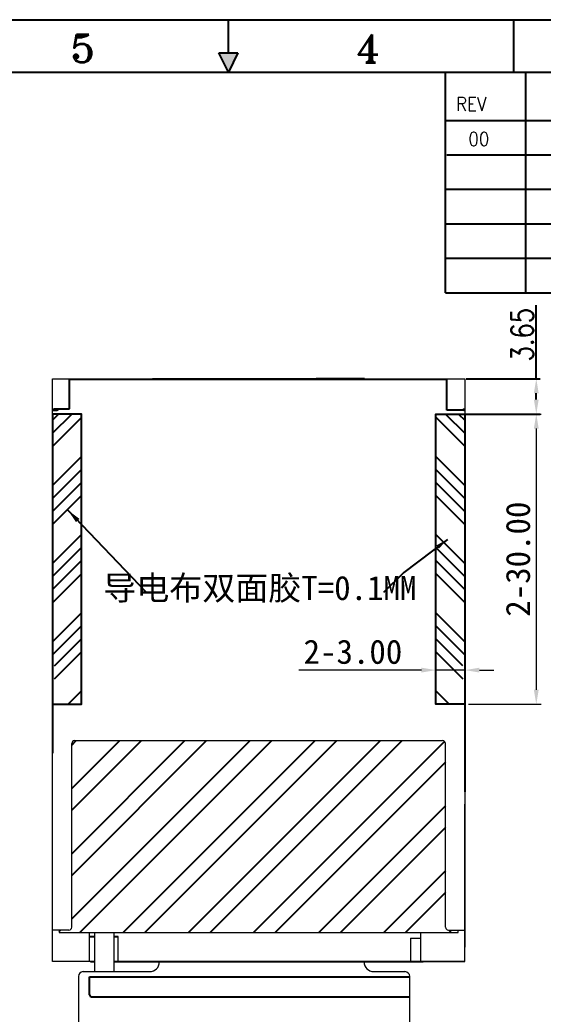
# Model space of a CAD drawing. Header units: millimetres. Extents: x 3053 to 3300, y 537 to 712.
# Drawn here: x 3154.9 to 3209, y 609 to 711.8 of the extents above; entities that cross this region are included whole.
import ezdxf
from ezdxf.enums import TextEntityAlignment as Align

# ---------------------------------------------------------------- set-up
doc = ezdxf.new("R2010")
doc.units = ezdxf.units.MM
for name, color, linetype in [('BL', 7, 'Continuous'), ('BORDER', 31, 'Continuous'), ('DIM', 102, 'Continuous'), ('LD', 6, 'Continuous'), ('mold', 7, 'Continuous'), ('tape', 3, 'Continuous')]:
    doc.layers.add(name, color=color, linetype=linetype)
for name, color, linetype, lineweight in [('FPC', 30, 'Continuous', 9), ('Housing', 7, 'Continuous', 25), ('遮光纸', 21, 'Continuous', 9)]:
    doc.layers.add(name, color=color, linetype=linetype, lineweight=lineweight)
doc.styles.add('chj', font='txt.shx', dxfattribs={"width": 0.8})
doc.styles.add('HZ', font='SIMFANG.TTF')
doc.styles.add('ROMANC', font='romant.shx', dxfattribs={"width": 0.9})
doc.styles.get("Standard").update_dxf_attribs({"font": 'NSimSun.ttf'})
doc.styles.add('仿宋', font='SIMFANG.TTF', dxfattribs={"height": 2.5})
doc.styles.add('楷体', font='SIMKAI.TTF')
doc.dimstyles.new('ALL', dxfattribs={"dimtxt": 1.8, "dimasz": 1.3, "dimexe": 0.3, "dimexo": 0.3, "dimgap": 0.3, "dimtad": 1, "dimdsep": 46, "dimtxsty": 'Standard', "dimcen": 0.8, "dimadec": 0, "dimazin": 2, "dimtfac": 1, "dimtmove": 0, "dimatfit": 3, "dimfxl": 0, "dimarcsym": 0})
doc.dimstyles.new('chj', dxfattribs={"dimtxt": 2.3, "dimasz": 1.5, "dimexe": 0.396, "dimexo": 0.1375, "dimgap": 0.3, "dimtad": 1, "dimzin": 0, "dimdsep": 46, "dimtxsty": 'chj', "dimcen": 0, "dimclrd": 3, "dimclre": 3, "dimclrt": 3, "dimadec": 0, "dimazin": 0, "dimtfac": 1, "dimtofl": 0, "dimtmove": 0, "dimatfit": 3, "dimfxl": 0, "dimtzin": 0, "dimarcsym": 0})
doc.dimstyles.new('研发标准', dxfattribs={"dimtxt": 1.5, "dimasz": 1.5, "dimexe": 0.5, "dimexo": 0.5, "dimtad": 1, "dimzin": 1, "dimdsep": 46, "dimtxsty": 'HZ', "dimcen": 1, "dimclrd": 3, "dimclre": 3, "dimclrt": 3, "dimadec": 0, "dimazin": 0, "dimtm": 1e-09, "dimtfac": 0.7, "dimtmove": 0, "dimatfit": 3, "dimfxl": 0, "dimtolj": 1, "dimlwd": 15, "dimlwe": 15, "dimarcsym": 0})

# ---------------------------------------------------------------- blocks, each defined once
blk = doc.blocks.new('*D56')
at = {"layer": 'Defpoints', "color": 0, "linetype": 'ByBlock'}
for p in [(3200.76, 671.03), (3200.76, 641.03), (3208.25, 641.03)]:
    blk.add_point(p, dxfattribs=at)
at = {"layer": '遮光纸', "color": 3, "linetype": 'ByBlock', "lineweight": 15}
for p, q in [((3201.26, 671.03), (3208.75, 671.03)), ((3208.25, 669.53), (3208.25, 642.53)), ((3201.26, 641.03), (3208.75, 641.03))]:
    blk.add_line(p, q, dxfattribs=at)
at = {"layer": '遮光纸', "color": 3, "linetype": 'ByBlock'}
for points in [[(3208, 669.53), (3208.5, 669.53), (3208.25, 671.03)], [(3208, 642.53), (3208.5, 642.53), (3208.25, 641.03)]]:
    blk.add_solid(points, dxfattribs=at)
at = {"layer": '遮光纸', "color": 3, "linetype": 'ByBlock', "insert": (3206.37, 656.03), "char_height": 2.5, "attachment_point": 5, "rotation": 90, "style": '仿宋'}
blk.add_mtext('\\A1;2-30.00', dxfattribs=at)
blk = doc.blocks.new('*D57')
at = {"layer": 'Defpoints', "color": 0, "linetype": 'ByBlock'}
for p in [(3197.88, 644.56), (3197.88, 641.03), (3200.88, 641.03)]:
    blk.add_point(p, dxfattribs=at)
at = {"layer": '遮光纸', "color": 3, "linetype": 'ByBlock', "lineweight": 15}
for p, q in [((3196.38, 644.56), (3183.72, 644.56)), ((3197.88, 641.53), (3197.88, 645.06)), ((3200.88, 644.56), (3197.88, 644.56)), ((3200.88, 641.53), (3200.88, 645.06)), ((3202.38, 644.56), (3203.88, 644.56))]:
    blk.add_line(p, q, dxfattribs=at)
at = {"layer": '遮光纸', "color": 3, "linetype": 'ByBlock'}
for points in [[(3196.38, 644.81), (3196.38, 644.31), (3197.88, 644.56)], [(3202.38, 644.81), (3202.38, 644.31), (3200.88, 644.56)]]:
    blk.add_solid(points, dxfattribs=at)
at = {"layer": '遮光纸', "color": 3, "linetype": 'ByBlock', "insert": (3189.3, 646.44), "char_height": 2.5, "attachment_point": 5, "style": '仿宋'}
blk.add_mtext('\\A1;2-3.00', dxfattribs=at)
blk = doc.blocks.new('*D58')
at = {"layer": 'Defpoints', "color": 0}
for p in [(3200.86, 674.68), (3208.25, 674.68), (3200.76, 671.03)]:
    blk.add_point(p, dxfattribs=at)
at = {"layer": 'DIM', "color": 3, "lineweight": -2}
for p, q in [((3208.25, 674.68), (3208.25, 682.3)), ((3201, 674.68), (3208.65, 674.68)), ((3208.25, 672.53), (3208.25, 673.18)), ((3200.9, 671.03), (3208.65, 671.03))]:
    blk.add_line(p, q, dxfattribs=at)
at = {"layer": 'DIM', "color": 3}
for points in [[(3208, 673.18), (3208.5, 673.18), (3208.25, 674.68)], [(3208, 672.53), (3208.5, 672.53), (3208.25, 671.03)]]:
    blk.add_solid(points, dxfattribs=at)
at = {"layer": 'DIM', "color": 3, "insert": (3206.8, 679.24), "char_height": 2.3, "attachment_point": 5, "rotation": 90, "style": 'chj'}
blk.add_mtext('3.65', dxfattribs=at)

msp = doc.modelspace()

# ---------------------------------------------------------------- hatches: boundary and pattern name
at = {"layer": 'Housing'}
h = msp.add_hatch(dxfattribs=at)
h.set_pattern_fill('ANSI32', color=43, scale=0.5, style=0)
h.set_pattern_definition([(45, (2898.195, 262.5013), (-3.367596, 3.367596), []), (45, (2900.44, 262.5013), (-3.367596, 3.367596), [])])
h.paths.add_polyline_path([(3200.162, 617.673), (3199.218, 617.673, -0.4142136), (3198.918, 617.973), (3198.918, 636.973, 0.4142136), (3198.618, 637.273), (3160.545, 637.273, 0.4142136), (3160.245, 636.973), (3160.245, 617.973, -0.4142136), (3159.945, 617.673), (3158.942, 617.673), (3158.942, 617.423), (3200.162, 617.423)])
at = {"layer": 'LD'}
h = msp.add_hatch(dxfattribs=at)
h.set_pattern_fill('ANSI34', color=4, scale=0.3, style=0)
h.set_pattern_definition([(45, (2981.525, -167.725), (-4.041115, 4.041115), []), (45, (2982.872, -167.725), (-4.041115, 4.041115), []), (45, (2984.219, -167.725), (-4.041115, 4.041115), []), (45, (2985.566, -167.725), (-4.041115, 4.041115), [])])
h.paths.add_polyline_path([(3161.242, 671.033), (3158.242, 671.033), (3158.242, 645.953), (3158.442, 645.953), (3158.442, 643.053), (3158.242, 643.053), (3158.242, 641.033), (3161.242, 641.033)])
h = msp.add_hatch(dxfattribs=at)
h.set_pattern_fill('ANSI34', color=4, scale=0.3, style=0)
h.set_pattern_definition([(135, (3377.579, -167.725), (4.041115, 4.041115), []), (135, (3376.232, -167.725), (4.041115, 4.041115), []), (135, (3374.8847, -167.725), (4.041115, 4.041115), []), (135, (3373.5377, -167.725), (4.041115, 4.041115), [])])
h.paths.add_polyline_path([(3197.862, 671.033), (3200.862, 671.033), (3200.862, 645.953), (3200.662, 645.953), (3200.662, 643.053), (3200.862, 643.053), (3200.862, 641.033), (3197.862, 641.033)])

# ---------------------------------------------------------------- linework, layer by layer
at = {"ltscale": 0.08}
for p, q in [((3164.602, 674.683), (3164.602, 674.633)), ((3168.602, 674.683), (3185.502, 674.683)), ((3168.602, 674.633), (3168.602, 674.683)), ((3173.102, 674.683), (3173.102, 674.633)), ((3173.602, 674.683), (3173.602, 674.633)), ((3185.502, 674.683), (3185.502, 674.633)), ((3190.502, 674.683), (3185.502, 674.683)), ((3186.002, 674.683), (3186.002, 674.633)), ((3190.502, 674.633), (3190.502, 674.683)), ((3194.502, 674.683), (3194.502, 674.633)), ((3200.862, 661.983), (3200.862, 631.983)), ((3158.242, 657.983), (3158.242, 635.983))]:
    msp.add_line(p, q, dxfattribs=at)
at = {"color": 0}
for p, q in [((3158.327, 671.433), (3158.242, 671.433)), ((3158.327, 671.433), (3158.242, 671.433)), ((3158.327, 671.433), (3158.377, 671.433)), ((3158.377, 671.433), (3158.627, 671.433)), ((3200.727, 671.433), (3200.477, 671.433)), ((3200.777, 671.433), (3200.727, 671.433)), ((3200.777, 671.433), (3200.862, 671.433))]:
    msp.add_line(p, q, dxfattribs=at)
at = {"color": 1, "lineweight": 13}
for p, q in [((3162.595, 617.423), (3162.595, 613.383)), ((3164.595, 617.423), (3164.595, 613.383))]:
    msp.add_line(p, q, dxfattribs=at)
for p, q in [((3162.078, 612.833), (3195.171, 612.833)), ((3162.078, 610.993), (3162.078, 612.833)), ((3162.278, 610.793), (3195.171, 610.793))]:
    msp.add_line(p, q)
at = {"color": 0}
msp.add_arc((3158.627, 671.733), 0.3, 270, 330, dxfattribs=at)
msp.add_arc((3162.278, 610.993), 0.2, 180, 270)
at = {"layer": 'BL', "color": 0}
msp.add_line((3160, 674.633), (3199.008, 674.633), dxfattribs=at)
at = {"layer": 'BORDER'}
for p, q in [((3176.426, 708.364), (3176.426, 711.788)), ((3205.935, 706.385), (3205.935, 711.788)), ((3175.436, 708.364), (3177.416, 708.364)), ((3175.436, 708.364), (3177.416, 708.364)), ((3176.426, 706.385), (3175.436, 708.364)), ((3176.426, 706.385), (3175.436, 708.364)), ((3177.416, 708.364), (3176.426, 706.385)), ((3177.416, 708.364), (3176.426, 706.385)), ((3058.391, 706.385), (3294.461, 706.385)), ((3198.869, 683.578), (3198.869, 706.385)), ((3207.182, 683.578), (3207.182, 706.385)), ((3198.869, 701.397), (3294.461, 701.397)), ((3198.999, 697.833), (3294.591, 697.833)), ((3198.869, 694.27), (3294.591, 694.27)), ((3198.869, 690.706), (3294.591, 690.706)), ((3198.869, 687.142), (3294.591, 687.142)), ((3198.869, 687.142), (3294.591, 687.142)), ((3198.869, 683.578), (3294.591, 683.578))]:
    msp.add_line(p, q, dxfattribs=at)
msp.add_lwpolyline([(3052.988, 711.788), (3299.864, 711.788), (3299.864, 537.229), (3052.988, 537.229)], close=True, dxfattribs=at)
msp.add_solid([(3175.436, 708.364), (3177.416, 708.364), (3175.436, 708.364), (3176.426, 706.385)], dxfattribs=at)
at = {"layer": 'DIM', "color": 3}
for p, q in [((3162.082, 617.023), (3162.595, 617.023)), ((3164.595, 617.023), (3165.042, 617.023)), ((3162.192, 614.423), (3162.595, 614.423)), ((3164.595, 614.423), (3165.042, 614.423))]:
    msp.add_line(p, q, dxfattribs=at)
at = {"layer": 'FPC', "color": 2}
for p, q in [((3169.292, 614.423), (3169.292, 614.383)), ((3190.452, 614.423), (3190.452, 614.383)), ((3160.921, 612.883), (3160.921, 592.637)), ((3161.421, 613.383), (3168.292, 613.383)), ((3191.452, 613.383), (3194.671, 613.383)), ((3195.171, 592.637), (3195.171, 612.883))]:
    msp.add_line(p, q, dxfattribs=at)
for centre, radius, start, end in [((3168.292, 614.383), 1, 270, 0), ((3191.452, 614.383), 1, 180, 270), ((3161.421, 612.883), 0.5, 90, 180), ((3194.671, 612.883), 0.5, 360, 90)]:
    msp.add_arc(centre, radius, start, end, dxfattribs=at)
at = {"layer": 'Housing'}
for p, q in [((3160, 671.583), (3160, 674.633)), ((3199.008, 671.433), (3199.008, 674.633)), ((3158.427, 671.583), (3160, 671.583)), ((3200.477, 671.433), (3199.008, 671.433))]:
    msp.add_line(p, q, dxfattribs=at)
at = {"layer": 'Housing', "color": 5}
msp.add_line((3165.042, 614.423), (3196.576, 614.423), dxfattribs=at)
at = {"layer": 'LD', "color": 4}
for points in [[(3158.242, 641.033), (3161.242, 641.033), (3161.242, 671.033), (3158.242, 671.033)], [(3200.862, 641.033), (3197.862, 641.033), (3197.862, 671.033), (3200.862, 671.033)]]:
    msp.add_lwpolyline(points, close=True, dxfattribs=at)
at = {"layer": 'mold', "lineweight": 0}
for p, q in [((3158.242, 674.683), (3164.602, 674.683)), ((3158.242, 615.923), (3158.242, 674.683)), ((3165.102, 674.683), (3168.102, 674.683)), ((3165.102, 674.683), (3165.102, 674.633)), ((3168.102, 674.683), (3168.102, 674.633)), ((3191.002, 674.683), (3194.002, 674.683)), ((3191.002, 674.683), (3191.002, 674.633)), ((3194.002, 674.683), (3194.002, 674.633)), ((3194.502, 674.683), (3200.862, 674.683)), ((3200.862, 674.683), (3200.862, 661.983)), ((3158.242, 671.583), (3158.427, 671.583)), ((3158.427, 671.433), (3158.427, 671.583)), ((3200.677, 671.583), (3200.862, 671.583)), ((3158.242, 614.423), (3158.242, 631.983)), ((3200.862, 614.423), (3200.862, 630.683)), ((3158.942, 617.673), (3158.942, 617.423)), ((3158.942, 617.423), (3200.162, 617.423)), ((3162.082, 614.423), (3162.082, 617.423)), ((3162.082, 614.423), (3162.082, 617.273)), ((3195.262, 616.853), (3196.312, 616.853)), ((3195.262, 616.853), (3195.262, 614.623)), ((3196.312, 614.423), (3196.312, 617.423)), ((3200.162, 617.423), (3200.162, 617.673)), ((3162.242, 614.423), (3158.242, 614.423)), ((3162.242, 614.423), (3158.242, 614.423)), ((3195.262, 614.623), (3195.262, 614.423)), ((3200.862, 614.423), (3195.262, 614.423)), ((3195.262, 614.423), (3200.862, 614.423))]:
    msp.add_line(p, q, dxfattribs=at)
at = {"layer": 'mold', "lineweight": 0, "ltscale": 0.5}
msp.add_line((3200.862, 631.983), (3200.862, 615.923), dxfattribs=at)
at = {"layer": 'mold', "color": 3, "lineweight": 0}
msp.add_line((3165.042, 614.423), (3165.042, 617.023), dxfattribs=at)
at = {"layer": 'mold', "color": 1, "lineweight": 0}
msp.add_line((3195.262, 616.173), (3195.262, 615.123), dxfattribs=at)
at = {"layer": '遮光纸', "color": 1, "linetype": 'ByBlock', "lineweight": 13}
msp.add_line((3199.008, 674.633), (3160, 674.633), dxfattribs=at)
at = {"layer": '遮光纸', "color": 1, "linetype": 'ByBlock'}
for p, q in [((3160.1, 674.633), (3199.008, 674.633)), ((3200.677, 671.583), (3200.677, 671.433))]:
    msp.add_line(p, q, dxfattribs=at)
at = {"layer": '遮光纸', "color": 6, "linetype": 'ByBlock', "lineweight": 13}
for p, q in [((3160.245, 617.973), (3160.245, 636.973)), ((3160.545, 637.273), (3198.568, 637.273)), ((3198.868, 617.973), (3198.868, 636.973)), ((3159.945, 617.673), (3158.242, 617.673)), ((3199.168, 617.673), (3200.862, 617.673))]:
    msp.add_line(p, q, dxfattribs=at)
for centre, start, end in [((3160.545, 636.973), 90, 180), ((3198.568, 636.973), 0, 90), ((3159.945, 617.973), 270, 0), ((3199.168, 617.973), 180, 270)]:
    msp.add_arc(centre, 0.3, start, end, dxfattribs=at)

# ---------------------------------------------------------------- texts
at = {"layer": 'BORDER', "style": 'ROMANC'}
for s, p in [('5', (3160.12, 707.371)), ('4', (3189.629, 707.371))]:
    msp.add_text(s, height=2.909, dxfattribs=at).set_placement(p)
at = {"layer": 'BORDER', "style": 'ROMANC', "width": 0.9}
msp.add_text('REV', height=1.409, dxfattribs=at).set_placement((3199.95, 701.953), align=Align.BOTTOM_LEFT)
at = {"layer": 'BORDER', "color": 2, "style": 'ROMANC', "width": 0.9}
msp.add_text('00', height=1.409, dxfattribs=at).set_placement((3201.229, 698.352), align=Align.BOTTOM_LEFT)
at = {"layer": 'tape', "color": 0, "style": '楷体'}
msp.add_text('导电布双面胶T=0.1MM', height=2.5, dxfattribs=at).set_placement((3163.502, 651.805))

# ---------------------------------------------------------------- dimensions: what is measured, and where the dimension line sits
at = {"layer": 'DIM'}
dim = msp.add_linear_dim(base=(3208.25, 674.683), p1=(3200.762, 671.033), p2=(3200.862, 674.683), angle=90, dimstyle='chj', dxfattribs=at)
dim.commit()
dim.dimension.update_dxf_attribs({"geometry": '*D58', "text_midpoint": (3206.8, 679.243)})
at = {"layer": '遮光纸', "color": 1, "linetype": 'ByBlock'}
dim = msp.add_linear_dim(base=(3208.25, 641.033), p1=(3200.762, 671.033), p2=(3200.762, 641.033), angle=90, text='2-<>', dimstyle='研发标准', override={"dimtxsty": '仿宋'}, dxfattribs=at)
dim.commit()
dim.dimension.update_dxf_attribs({"geometry": '*D56', "text_midpoint": (3206.375, 656.033)})
dim = msp.add_linear_dim(base=(3197.877, 644.565), p1=(3200.877, 641.033), p2=(3197.877, 641.033), angle=180, text='2-<>', dimstyle='研发标准', override={"dimtxsty": '仿宋'}, dxfattribs=at)
dim.commit()
dim.dimension.update_dxf_attribs({"geometry": '*D57', "text_midpoint": (3189.299, 644.565), "dimtype": 160})

# ---------------------------------------------------------------- leaders
at = {"layer": 'Defpoints', "color": 1}
msp.add_leader([(3159.827, 661.111), (3167.918, 652.622)], dimstyle='chj', override={"dimgap": 0.09, "dimtad": 0}, dxfattribs=at)
at = {"layer": 'DIM', "color": 3}
msp.add_leader([(3199.087, 658.076), (3194.568, 654.641), (3192.443, 652.586)], dimstyle='ALL', override={"dimgap": 0.3, "dimtad": 0, "dimfxl": 0.5}, dxfattribs=at)

doc.saveas('drawing.dxf')
